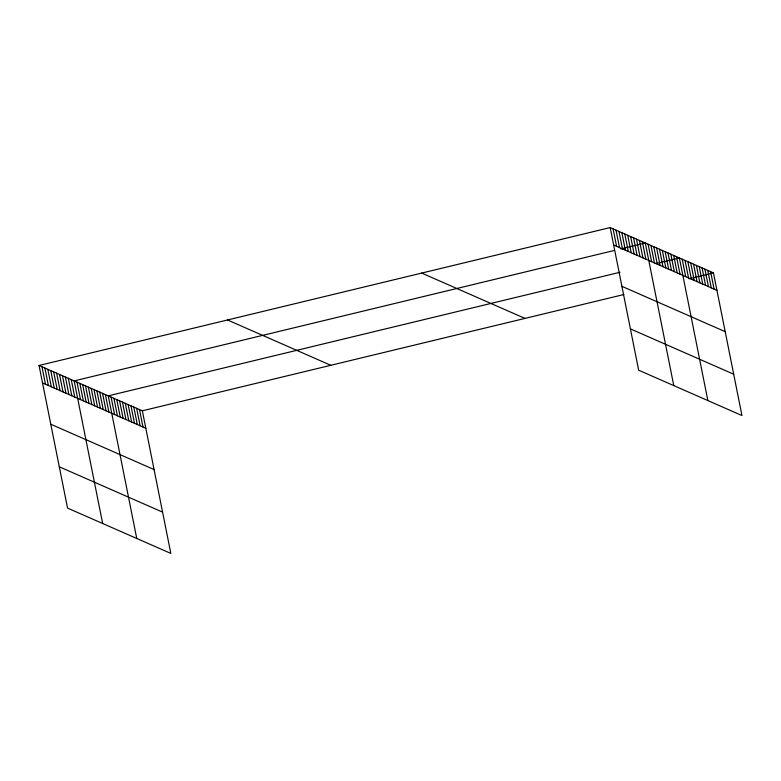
<?xml version="1.0" encoding="UTF-8"?>
<svg xmlns="http://www.w3.org/2000/svg" width="781" height="781" viewBox="0 0 781 781"><rect width="100%" height="100%" fill="white"/><g stroke="black" fill="none" stroke-linecap="round" stroke-linejoin="round"><path stroke-width="1.17" d="M39.05 365.479L142.337 410.806L170.834 553.426L67.547 508.099L39.05 365.479L610.166 227.574L713.453 272.901L741.95 415.521L638.663 370.194L610.166 227.574M613.866 250.564L74.166 380.894L102.662 523.514M620.846 248.885L645.282 242.989L673.778 385.609M620.036 272.266L108.256 395.85L136.753 538.47M656.099 263.558L679.363 257.945L707.869 400.565M142.337 410.806L623.873 294.525M689.018 278.797L713.453 272.901M613.651 245.039L716.938 290.356M621.91 286.334L725.198 331.661M630.413 328.889L733.701 374.216M421.701 273.086L524.978 318.404M227.515 319.966L330.802 365.293M42.535 382.944L145.822 428.261M50.794 424.239L154.082 469.566M59.297 466.794L162.585 512.121M710.612 271.651L714.098 289.116M707.771 270.402L711.257 287.867M704.931 269.162L708.416 286.617M702.09 267.912L705.575 285.377M699.249 266.663L702.734 284.128M696.408 265.423L699.893 282.878M693.567 264.173L697.062 281.638M690.726 262.924L694.221 280.389M687.885 261.684L691.38 279.139M685.044 260.434L688.539 277.899M682.203 259.185L685.698 276.65M676.522 256.695L680.017 274.16M673.691 255.446L677.176 272.911M670.85 254.206L674.335 271.661M668.009 252.956L671.494 270.411M665.168 251.707L668.653 269.172M662.327 250.467L665.812 267.922M659.486 249.217L662.971 266.672M656.645 247.968L660.13 265.433M653.804 246.728L657.29 264.183M650.963 245.478L654.449 262.933M648.123 244.228L651.608 261.694M642.353 241.7L645.848 259.165M639.434 240.411L642.919 257.876M636.505 239.132L639.99 256.588M633.576 237.844L637.062 255.309M630.648 236.565L634.143 254.02M627.719 235.276L631.214 252.741M624.8 233.997L628.285 251.453M621.871 232.709L625.356 250.174M618.942 231.43L622.437 248.885M616.014 230.141L619.509 247.606M613.095 228.862L616.58 246.318M139.496 409.556L142.982 427.022M136.655 408.307L140.141 425.772M133.815 407.067L137.3 424.522M130.974 405.817L134.469 423.282M128.133 404.568L131.628 422.033M125.292 403.328L128.787 420.783M122.451 402.078L125.946 419.543M119.61 400.829L123.105 418.294M116.769 399.589L120.264 417.044M113.928 398.339L117.423 415.804M111.087 397.09L114.582 414.555M105.415 394.6L108.901 412.065M102.575 393.351L106.06 410.816M99.734 392.111L103.219 409.566M96.893 390.861L100.378 408.317M94.052 389.612L97.537 407.077M91.211 388.372L94.696 405.827M88.37 387.122L91.855 404.578M85.529 385.873L89.014 403.338M82.688 384.633L86.174 402.088M79.847 383.383L83.333 400.838M77.007 382.134L80.502 399.599M71.237 379.605L74.732 397.07M68.318 378.316L71.803 395.782M65.389 377.038L68.874 394.493M62.46 375.749L65.955 393.214M59.532 374.47L63.027 391.925M56.613 373.181L60.098 390.646M53.684 371.902L57.169 389.358M50.755 370.614L54.24 388.079M47.826 369.335L51.321 386.79M44.907 368.046L48.393 385.511M41.979 366.767L45.464 384.223"/></g></svg>
